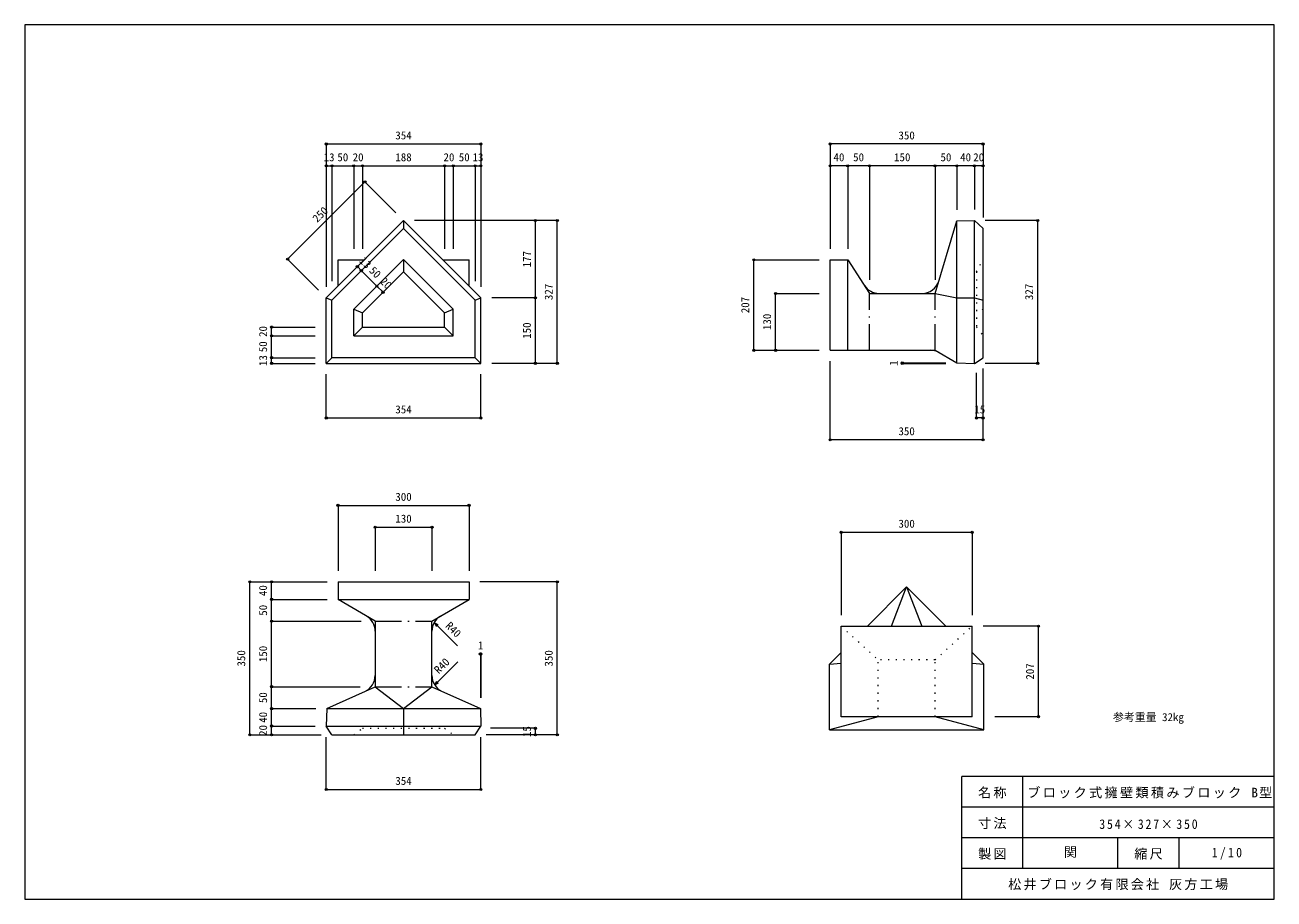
# Model space of a CAD drawing. Units: millimetres, scale not verified. Extents: x 55 to 2915, y 50 to 2050.
import ezdxf
from ezdxf.enums import TextEntityAlignment as Align

# ---------------------------------------------------------------- set-up
doc = ezdxf.new("R2010")
doc.units = ezdxf.units.MM
doc.header["$LTSCALE"] = 10
doc.header["$PDMODE"] = 32
doc.header["$PDSIZE"] = 5
doc.linetypes.add('DASHED_DOTTED', pattern=[9.25, 6, -1.5, 0.25, -1.5])
doc.linetypes.add('DOTTED', pattern=[1.75, 0.25, -1.5])
for name, color, linetype, lineweight in [('_0-0_', 7, 'Continuous', 18), ('_0-1_', 7, 'Continuous', 18), ('_0-2_', 4, 'Continuous', 9)]:
    doc.layers.add(name, color=color, linetype=linetype, lineweight=lineweight)
doc.styles.add('ＭＳ ゴシック', font='')
doc.styles.get('ＭＳ ゴシック').set_extended_font_data('MS Gothic')

msp = doc.modelspace()

# ---------------------------------------------------------------- linework, layer by layer
at = {"layer": '_0-0_'}
for p, q in [((2915, 2050), (55, 2050)), ((55, 2050), (55, 50)), ((2915, 50), (2915, 2050)), ((2915, 330), (2200, 330)), ((2200, 50), (2200, 330)), ((2340, 120), (2340, 330)), ((2915, 260), (2200, 260)), ((2915, 190), (2200, 190)), ((2557.5, 120), (2557.5, 190)), ((2697.5, 120), (2697.5, 190)), ((2915, 120), (2200, 120)), ((55, 50), (2915, 50))]:
    msp.add_line(p, q, dxfattribs=at)
at = {"layer": '_0-1_'}
for p, q in [((744.82, 1425.71), (921.82, 1602.71)), ((921.82, 1602.71), (1098.82, 1425.71)), ((921.82, 1602.71), (921.82, 1584.33)), ((2138.82, 1435.71), (2188.82, 1601.71)), ((2188.82, 1601.71), (2228.82, 1602.71)), ((2188.82, 1276.71), (2188.82, 1601.71)), ((2228.82, 1275.71), (2228.82, 1602.71)), ((2228.82, 1602.71), (2248.82, 1584.33)), ((921.82, 1584.33), (757.82, 1420.33)), ((1085.82, 1420.33), (921.82, 1584.33)), ((2248.82, 1288.71), (2248.82, 1584.33)), ((771.82, 1512.71), (831.82, 1512.71)), ((771.82, 1452.71), (771.82, 1512.71)), ((921.82, 1513.62), (807.82, 1399.62)), ((921.82, 1513.62), (1035.82, 1399.62)), ((921.82, 1513.62), (921.82, 1485.33)), ((1011.82, 1512.71), (1071.82, 1512.71)), ((1071.82, 1452.71), (1071.82, 1512.71)), ((1898.82, 1512.71), (1938.82, 1512.71)), ((1898.82, 1305.71), (1898.82, 1512.71)), ((1938.82, 1305.71), (1938.82, 1512.71)), ((1938.82, 1512.71), (1988.82, 1435.71)), ((921.82, 1485.33), (827.82, 1391.33)), ((921.82, 1485.33), (1015.82, 1391.33)), ((1988.82, 1435.71), (2138.82, 1435.71)), ((2138.82, 1435.71), (2188.82, 1425.71)), ((744.82, 1275.71), (744.82, 1425.71)), ((744.82, 1425.71), (757.82, 1420.33)), ((757.82, 1288.71), (757.82, 1420.33)), ((1085.82, 1420.33), (1098.82, 1425.71)), ((1085.82, 1288.71), (1085.82, 1420.33)), ((1098.82, 1275.71), (1098.82, 1425.71)), ((2188.82, 1425.71), (2228.82, 1425.71)), ((2228.82, 1425.71), (2248.82, 1420.33)), ((807.82, 1338.71), (807.82, 1399.62)), ((807.82, 1399.62), (827.82, 1391.33)), ((827.82, 1358.71), (827.82, 1391.33)), ((1015.82, 1391.33), (1035.82, 1399.62)), ((1015.82, 1358.71), (1015.82, 1391.33)), ((1035.82, 1338.71), (1035.82, 1399.62)), ((827.82, 1358.71), (807.82, 1338.71)), ((827.82, 1358.71), (1015.82, 1358.71)), ((1015.82, 1358.71), (1035.82, 1338.71)), ((807.82, 1338.71), (1035.82, 1338.71)), ((757.82, 1288.71), (744.82, 1275.71)), ((1085.82, 1288.71), (757.82, 1288.71)), ((1085.82, 1288.71), (1098.82, 1275.71)), ((1898.82, 1305.71), (2138.82, 1305.71)), ((2138.82, 1305.71), (2188.82, 1276.71)), ((2228.82, 1275.71), (2248.82, 1288.71)), ((744.82, 1275.71), (1098.82, 1275.71)), ((2188.82, 1276.71), (2228.82, 1275.71)), ((771.82, 775.71), (1071.82, 775.71)), ((771.82, 775.71), (771.82, 735.71)), ((1071.82, 775.71), (1071.82, 735.71)), ((1983.82, 674.21), (2073.82, 764.21)), ((2038.79, 674.21), (2073.82, 764.21)), ((2073.82, 764.21), (2163.82, 674.21)), ((2073.82, 764.21), (2108.85, 674.21)), ((771.82, 735.71), (1071.82, 735.71)), ((856.82, 685.71), (771.82, 735.71)), ((986.82, 685.71), (1071.82, 735.71)), ((856.82, 685.71), (856.82, 535.71)), ((986.82, 535.71), (986.82, 685.71)), ((1923.82, 674.21), (2223.82, 674.21)), ((1923.82, 467.21), (1923.82, 674.21)), ((2223.82, 467.21), (2223.82, 674.21)), ((1896.82, 587.21), (1923.82, 614.21)), ((2223.82, 614.21), (2250.82, 587.21)), ((1896.82, 587.21), (1923.82, 589.62)), ((1896.82, 437.21), (1896.82, 587.21)), ((2223.82, 589.62), (2250.82, 587.21)), ((2250.82, 437.21), (2250.82, 587.21)), ((745.82, 485.71), (856.82, 535.71)), ((856.82, 535.71), (921.82, 485.71)), ((921.82, 485.71), (986.82, 535.71)), ((986.82, 535.71), (1097.82, 485.71)), ((745.82, 485.71), (744.82, 445.71)), ((745.82, 485.71), (1097.82, 485.71)), ((921.82, 485.71), (921.82, 425.71)), ((1097.82, 485.71), (1098.82, 445.71)), ((2008.82, 467.21), (1896.82, 437.21)), ((2223.82, 467.21), (1923.82, 467.21)), ((2250.82, 437.21), (2138.82, 467.21)), ((744.82, 445.71), (1098.82, 445.71)), ((757.82, 425.71), (744.82, 445.71)), ((1085.82, 425.71), (1098.82, 445.71)), ((1896.82, 437.21), (2250.82, 437.21)), ((757.82, 425.71), (1085.82, 425.71))]:
    msp.add_line(p, q, dxfattribs=at)
at = {"layer": '_0-1_', "linetype": 'DOTTED'}
for p, q in [((2233.82, 1485.33), (2248.82, 1513.62)), ((2233.82, 1485.33), (2233.82, 1358.71)), ((2248.82, 1399.62), (2233.82, 1391.33)), ((2233.82, 1358.71), (2248.82, 1338.71)), ((1923.82, 674.21), (2008.82, 597.21)), ((2138.82, 597.21), (2223.82, 674.21)), ((2138.82, 597.21), (2008.82, 597.21)), ((2008.82, 467.21), (2008.82, 597.21)), ((2138.82, 467.21), (2138.82, 597.21)), ((807.82, 425.71), (827.82, 440.71)), ((827.82, 440.71), (1015.82, 440.71)), ((1015.82, 440.71), (1035.82, 425.71))]:
    msp.add_line(p, q, dxfattribs=at)
at = {"layer": '_0-1_', "linetype": 'DASHED_DOTTED'}
for p, q in [((1988.82, 1305.71), (1988.82, 1435.71)), ((2138.82, 1305.71), (2138.82, 1435.71)), ((856.82, 685.71), (986.82, 685.71)), ((856.82, 535.71), (986.82, 535.71))]:
    msp.add_line(p, q, dxfattribs=at)
at = {"layer": '_0-1_', "color": 4, "lineweight": 9}
msp.add_line((2063.82, 1276.71), (2063.82, 1275.71), dxfattribs=at)
at = {"layer": '_0-1_'}
for centre, start, end in [((2109.1, 1475.71), 270, 343.23745), ((2010.54, 1475.71), 212.99771, 270), ((2128.06, 1265.71), 59.88627, 90), ((816.82, 662.84), 0, 59.53446), ((1026.82, 662.84), 120.46554, 180), ((816.82, 561.57), 294.2492, 0), ((1026.82, 561.57), 180, 245.7508)]:
    msp.add_arc(centre, 40, start, end, dxfattribs=at)
at = {"layer": '_0-2_'}
for p, q in [((744.82, 1777.71), (1098.82, 1777.71)), ((744.82, 1777.71), (744.82, 1450.71)), ((1098.82, 1777.71), (1098.82, 1450.71)), ((2248.82, 1777.71), (1898.82, 1777.71)), ((1898.82, 1777.71), (1898.82, 1537.71)), ((2248.82, 1777.71), (2248.82, 1609.33)), ((744.82, 1727.71), (1098.82, 1727.71)), ((757.82, 1727.71), (757.82, 1463.71)), ((807.82, 1727.71), (807.82, 1537.71)), ((827.82, 1727.71), (827.82, 1537.71)), ((1015.82, 1727.71), (1015.82, 1537.71)), ((1035.82, 1727.71), (1035.82, 1537.71)), ((1085.82, 1727.71), (1085.82, 1463.71)), ((2248.82, 1727.71), (1898.82, 1727.71)), ((1938.82, 1727.71), (1938.82, 1537.71)), ((1988.82, 1727.71), (1988.82, 1467.12)), ((2138.82, 1727.71), (2138.82, 1467.12)), ((2188.82, 1727.71), (2188.82, 1626.71)), ((2228.82, 1727.71), (2228.82, 1627.71)), ((656.44, 1514.1), (833.44, 1691.1)), ((833.44, 1691.1), (904.15, 1620.39)), ((1273.82, 1602.71), (946.82, 1602.71)), ((1223.82, 1275.71), (1223.82, 1602.71)), ((1273.82, 1275.71), (1273.82, 1602.71)), ((2373.82, 1602.71), (2253.82, 1602.71)), ((2373.82, 1275.71), (2373.82, 1602.71)), ((656.44, 1514.1), (727.15, 1443.39)), ((825.33, 1487.83), (816.13, 1497.02)), ((860.68, 1452.48), (825.33, 1487.83)), ((1723.82, 1305.71), (1723.82, 1512.71)), ((1723.82, 1512.71), (1873.82, 1512.71)), ((874.82, 1438.33), (860.68, 1452.48)), ((1773.82, 1305.71), (1773.82, 1435.71)), ((1773.82, 1435.71), (1873.82, 1435.71)), ((1223.82, 1425.71), (1123.82, 1425.71)), ((619.82, 1358.71), (719.82, 1358.71)), ((619.82, 1275.71), (619.82, 1358.71)), ((619.82, 1338.71), (719.82, 1338.71)), ((619.82, 1288.71), (719.82, 1288.71)), ((1723.82, 1305.71), (1873.82, 1305.71)), ((619.82, 1275.71), (719.82, 1275.71)), ((1273.82, 1275.71), (1123.82, 1275.71)), ((1898.82, 1100.71), (1898.82, 1280.71)), ((2063.82, 1276.71), (2163.82, 1276.71)), ((2063.82, 1276.71), (2063.82, 1275.71)), ((2063.82, 1275.71), (2163.82, 1275.71)), ((2248.82, 1100.71), (2248.82, 1263.71)), ((2373.82, 1275.71), (2253.82, 1275.71)), ((744.82, 1150.71), (744.82, 1250.71)), ((1098.82, 1150.71), (1098.82, 1250.71)), ((2233.82, 1150.71), (2233.82, 1253.96)), ((744.82, 1150.71), (1098.82, 1150.71)), ((2248.82, 1150.71), (2233.82, 1150.71)), ((2248.82, 1100.71), (1898.82, 1100.71)), ((771.82, 950.71), (1071.82, 950.71)), ((771.82, 950.71), (771.82, 800.71)), ((1071.82, 950.71), (1071.82, 800.71)), ((856.82, 900.71), (986.82, 900.71)), ((856.82, 900.71), (856.82, 800.71)), ((986.82, 900.71), (986.82, 800.71)), ((1923.82, 889.21), (2223.82, 889.21)), ((1923.82, 889.21), (1923.82, 699.21)), ((2223.82, 889.21), (2223.82, 699.21)), ((569.82, 425.71), (569.82, 775.71)), ((569.82, 775.71), (746.82, 775.71)), ((619.82, 425.71), (619.82, 775.71)), ((1273.82, 775.71), (1096.82, 775.71)), ((1273.82, 425.71), (1273.82, 775.71)), ((619.82, 735.71), (746.82, 735.71)), ((619.82, 685.71), (824.64, 685.71)), ((2375.82, 674.21), (2248.82, 674.21)), ((2375.82, 467.21), (2375.82, 674.21)), ((1097.82, 610.71), (1098.82, 610.71)), ((1097.82, 610.71), (1097.82, 510.71)), ((1098.82, 610.71), (1098.82, 510.71)), ((619.82, 535.71), (822.35, 535.71)), ((619.82, 485.71), (720.82, 485.71)), ((2375.82, 467.21), (2275.82, 467.21)), ((619.82, 445.71), (719.82, 445.71)), ((1223.82, 440.71), (1120.57, 440.71)), ((1223.82, 425.71), (1223.82, 440.71)), ((569.82, 425.71), (732.82, 425.71)), ((744.82, 300.71), (744.82, 420.71)), ((1098.82, 300.71), (1098.82, 420.71)), ((1273.82, 425.71), (1110.82, 425.71)), ((744.82, 300.71), (1098.82, 300.71))]:
    msp.add_line(p, q, dxfattribs=at)
at = {"layer": '_0-2_', "color": 7, "lineweight": 18}
for p, q in [((992.1, 682.69), (1045.14, 629.66)), ((992.1, 682.69), (997.28, 673.73)), ((992.1, 682.69), (1001.07, 677.52)), ((993.23, 539.85), (1046.26, 592.89)), ((993.23, 539.85), (998.41, 548.82)), ((993.23, 539.85), (1002.2, 545.03))]:
    msp.add_line(p, q, dxfattribs=at)
at = {"layer": '_0-2_'}
for p in [(744.82, 1777.71), (1098.82, 1777.71), (1898.82, 1777.71), (2248.82, 1777.71), (744.82, 1727.71), (757.82, 1727.71), (807.82, 1727.71), (827.82, 1727.71), (1015.82, 1727.71), (1035.82, 1727.71), (1085.82, 1727.71), (1098.82, 1727.71), (1898.82, 1727.71), (1938.82, 1727.71), (1988.82, 1727.71), (2138.82, 1727.71), (2188.82, 1727.71), (2228.82, 1727.71), (2248.82, 1727.71), (833.44, 1691.1), (1223.82, 1602.71), (1273.82, 1602.71), (2373.82, 1602.71), (656.44, 1514.1), (816.13, 1497.02), (825.33, 1487.83), (1723.82, 1512.71), (860.68, 1452.48), (874.82, 1438.33), (1773.82, 1435.71), (1223.82, 1425.71), (619.82, 1358.71), (619.82, 1338.71), (619.82, 1288.71), (1723.82, 1305.71), (1773.82, 1305.71), (619.82, 1275.71), (1223.82, 1275.71), (1273.82, 1275.71), (2063.82, 1276.71), (2063.82, 1275.71), (2373.82, 1275.71), (744.82, 1150.71), (1098.82, 1150.71), (2233.82, 1150.71), (2248.82, 1150.71), (1898.82, 1100.71), (2248.82, 1100.71), (771.82, 950.71), (1071.82, 950.71), (856.82, 900.71), (986.82, 900.71), (1923.82, 889.21), (2223.82, 889.21), (569.82, 775.71), (619.82, 775.71), (1273.82, 775.71), (619.82, 735.71), (619.82, 685.71), (2375.82, 674.21), (1097.82, 610.71), (1098.82, 610.71), (619.82, 535.71), (619.82, 485.71), (2375.82, 467.21), (619.82, 445.71), (1223.82, 440.71), (569.82, 425.71), (619.82, 425.71), (1223.82, 425.71), (1273.82, 425.71), (744.82, 300.71), (1098.82, 300.71)]:
    msp.add_point(p, dxfattribs=at)

# ---------------------------------------------------------------- texts
at = {"layer": '_0-0_', "style": 'ＭＳ ゴシック'}
msp.add_text('関', height=21.99, dxfattribs=at).set_placement((2433.75, 140), align=Align.BOTTOM_LEFT)
at = {"layer": '_0-0_', "char_height": 21.99, "attachment_point": 7, "style": 'ＭＳ ゴシック'}
for s, insert in [('\\T1.17;名称', (2237.5, 280)), ('\\T1.18;ブロック式擁壁類積みブロック\\~B型', (2350, 280)), ('\\T1.17;寸法', (2237.5, 210)), ('\\T1.31;\\W0.9;354×327×350', (2515, 210)), ('\\T1.17;製図', (2237.5, 140)), ('\\T1.17;縮尺', (2595, 140)), ('\\T1.38;\\W0.9;1/10', (2772.5, 140)), ('\\T1.17;松井ブロック有限会社\\~灰方工場', (2306.25, 70))]:
    msp.add_mtext(s, dxfattribs=dict(at, insert=insert))
at = {"layer": '_0-2_', "style": 'ＭＳ ゴシック'}
for s, p in [('354', (903.07, 1782.71)), ('350', (2055.07, 1782.71)), ('13', (738.82, 1732.71)), ('50', (770.32, 1732.71)), ('20', (805.32, 1732.71)), ('188', (903.07, 1732.71)), ('20', (1013.32, 1732.71)), ('50', (1048.32, 1732.71)), ('13', (1079.82, 1732.71)), ('40', (1906.32, 1732.71)), ('50', (1951.32, 1732.71)), ('150', (2045.07, 1732.71)), ('50', (2151.32, 1732.71)), ('40', (2196.32, 1732.71)), ('20', (2226.32, 1732.71)), ('354', (903.07, 1155.71)), ('15', (2228.82, 1155.71)), ('350', (2055.07, 1105.71)), ('300', (903.07, 955.71)), ('130', (903.07, 905.71)), ('300', (2055.07, 894.21)), ('1', (1092.07, 615.71)), ('参考重量 32㎏', (2546.25, 451.52)), ('354', (903.07, 305.71))]:
    msp.add_text(s, height=18.33, dxfattribs=at).set_placement(p, align=Align.BOTTOM_LEFT)
for s, rotation, p in [('250', 45, (728.14, 1592.88)), ('13', 315, (815.43, 1504.8)), ('177', 90, (1218.82, 1495.46)), ('50', 315, (837.7, 1482.53)), ('20', 315, (862.45, 1457.78)), ('327', 90, (1268.82, 1420.46)), ('327', 90, (2368.82, 1420.46)), ('207', 90, (1718.82, 1390.46)), ('130', 90, (1768.82, 1351.96)), ('20', 90, (614.82, 1336.21)), ('150', 90, (1218.82, 1331.96)), ('50', 90, (614.82, 1301.21)), ('13', 90, (614.82, 1269.71)), ('1', 90, (2058.82, 1269.96)), ('40', 90, (614.82, 743.21)), ('50', 90, (614.82, 698.21)), ('R40', 315, (1012.43, 669.44)), ('350', 90, (564.82, 581.96)), ('150', 90, (614.82, 591.96)), ('R40', 45, (1006.49, 560.18)), ('350', 90, (1268.82, 581.96)), ('207', 90, (2370.82, 551.96)), ('50', 90, (614.82, 498.21)), ('40', 90, (614.82, 453.21)), ('20', 90, (614.82, 423.21)), ('15', 90, (1218.82, 420.71))]:
    msp.add_text(s, height=18.33, rotation=rotation, dxfattribs=at).set_placement(p, align=Align.BOTTOM_LEFT)

doc.saveas('drawing.dxf')
